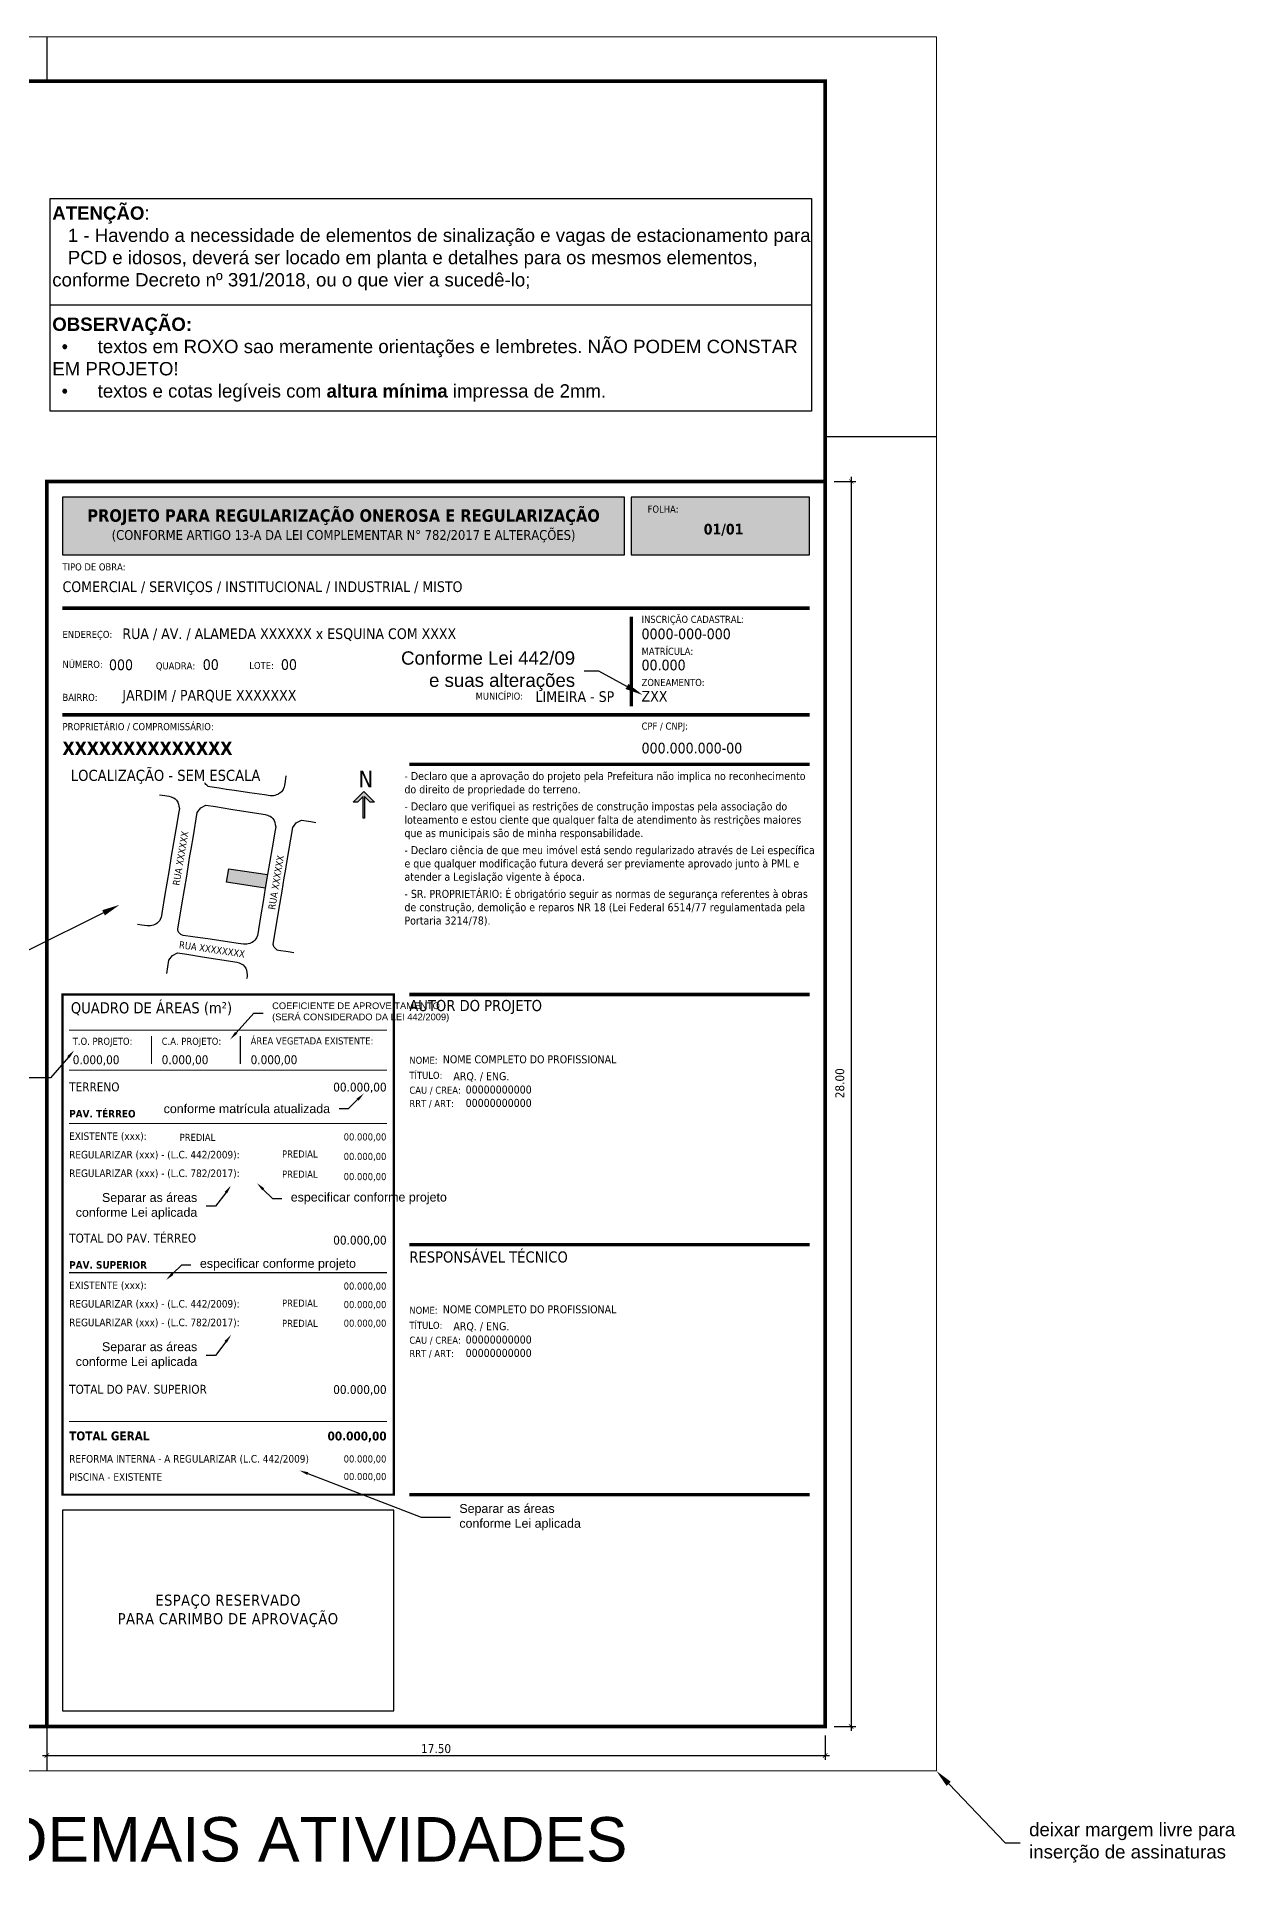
# Model space of a CAD drawing. Extents: x 1213.3 to 1311.5, y 1123.3 to 1169.2.
# Drawn here: x 1284.54 to 1311.49, y 1125.05 to 1166.4 of the extents above; entities that cross this region are included whole.
import ezdxf
from ezdxf import colors
from ezdxf.entities.mleader import LeaderData, LeaderLine
from ezdxf.enums import TextEntityAlignment as Align
from ezdxf.math import Vec2, Vec3

# ---------------------------------------------------------------- set-up
doc = ezdxf.new("R2010")
doc.units = 0
doc.layers.add('NÃO MEXER', color=7, linetype='Continuous')
doc.layers.add('Observações - NÃO PLOTAR', color=200, linetype='Continuous', plot=False)
doc.styles.add('_arial decreto', font='arial.ttf')
doc.styles.add('_romans decreto', font='romans.shx', dxfattribs={"height": 1.6})
doc.styles.add('_tahoma decreto', font='tahoma.ttf')
doc.styles.add('tahoma', font='tahoma.ttf')
doc.dimstyles.new('100 COM LINHAS DECRETO', dxfattribs={"dimtxt": 0.2, "dimasz": 0.1, "dimexe": 0.1, "dimexo": 0.2, "dimgap": 0.05, "dimtad": 1, "dimzin": 4, "dimdsep": 46, "dimtxsty": '_tahoma decreto', "dimblk": 'ARCHTICK', "dimcen": 2, "dimdle": 0.1, "dimazin": 0, "dimtfac": 1, "dimtofl": 0, "dimtmove": 2, "dimatfit": 3, "dimldrblk": 'OPEN30', "dimfxl": 1, "dimtolj": 1, "dimtzin": 0, "dimarcsym": 0})

# ---------------------------------------------------------------- blocks, each defined once
blk = doc.blocks.new('_ArchTick')
at = {"color": 0, "linetype": 'ByBlock', "const_width": 0.15}
blk.add_lwpolyline([(-0.5, -0.5), (0.5, 0.5)], dxfattribs=at)
blk = doc.blocks.new('*D80')
at = {"layer": 'Defpoints', "color": 0, "ltscale": 2}
for p in [(1284.771, 1128.398), (1302.271, 1128.398), (1302.271, 1127.745)]:
    blk.add_point(p, dxfattribs=at)
at = {"layer": 'Observações - NÃO PLOTAR', "color": 0, "lineweight": -2}
for p, q in [((1284.771, 1128.198), (1284.771, 1127.645)), ((1302.271, 1128.198), (1302.271, 1127.645)), ((1284.671, 1127.745), (1302.371, 1127.745))]:
    blk.add_line(p, q, dxfattribs=at)
at = {"layer": 'Observações - NÃO PLOTAR', "color": 0, "lineweight": -2, "ltscale": 2, "xscale": 0.1, "yscale": 0.1, "zscale": 0.1, "rotation": 180}
blk.add_blockref('_ArchTick', (1284.771, 1127.745), dxfattribs=at)
at = {"layer": 'Observações - NÃO PLOTAR', "color": 0, "lineweight": -2, "ltscale": 2, "xscale": 0.1, "yscale": 0.1, "zscale": 0.1}
blk.add_blockref('_ArchTick', (1302.271, 1127.745), dxfattribs=at)
at = {"layer": 'Observações - NÃO PLOTAR', "color": 0, "ltscale": 2, "insert": (1293.521, 1127.899), "char_height": 0.2, "attachment_point": 5, "style": '_tahoma decreto'}
blk.add_mtext('\\A1;17.50', dxfattribs=at)
blk = doc.blocks.new('_Open30')
at = {"color": 0, "linetype": 'ByBlock', "lineweight": -2}
for p, q in [((-1, 0.27), (0, 0)), ((0, 0), (-1, -0.27)), ((0, 0), (-1, 0))]:
    blk.add_line(p, q, dxfattribs=at)
blk = doc.blocks.new('*D81')
at = {"layer": 'Defpoints', "color": 0, "ltscale": 2}
for p in [(1302.271, 1156.398), (1302.271, 1128.398), (1302.857, 1128.398)]:
    blk.add_point(p, dxfattribs=at)
at = {"layer": 'Observações - NÃO PLOTAR', "color": 0, "lineweight": -2}
for p, q in [((1302.857, 1156.498), (1302.857, 1128.298)), ((1302.471, 1156.398), (1302.957, 1156.398)), ((1302.471, 1128.398), (1302.957, 1128.398))]:
    blk.add_line(p, q, dxfattribs=at)
at = {"layer": 'Observações - NÃO PLOTAR', "color": 0, "lineweight": -2, "ltscale": 2, "xscale": 0.1, "yscale": 0.1, "zscale": 0.1}
for p, rotation in [((1302.857, 1156.398), 90), ((1302.857, 1128.398), 270)]:
    blk.add_blockref('_ArchTick', p, dxfattribs=dict(at, rotation=rotation))
at = {"layer": 'Observações - NÃO PLOTAR', "color": 0, "ltscale": 2, "insert": (1302.601, 1142.864), "char_height": 0.2, "attachment_point": 5, "rotation": 90, "style": '_tahoma decreto'}
blk.add_mtext('\\A1;28.00', dxfattribs=at)
blk = doc.blocks.new('NÃO PLOTAR')
at = {"layer": 'Observações - NÃO PLOTAR', "color": 200}
for p, q in [((1284.841, 1160.367), (1301.962, 1160.367)), ((1306.321, 1125.785), (1306.657, 1125.785))]:
    blk.add_line(p, q, dxfattribs=at)
blk.add_lwpolyline([(1284.841, 1162.759), (1301.962, 1162.759), (1301.962, 1157.976), (1284.841, 1157.976)], close=True, dxfattribs=at)
blk.add_lwpolyline([(1305.048, 1127.109), (1306.321, 1125.785)], dxfattribs=at)
blk.add_solid([(1305, 1127.063), (1304.771, 1127.398), (1305.096, 1127.155)], dxfattribs=at)
at = {"layer": 'Observações - NÃO PLOTAR', "color": 200, "linetype": 'Continuous', "lineweight": 0, "insert": (1284.891, 1160.388), "char_height": 0.3, "width": 17.07034, "attachment_point": 4, "style": '_arial decreto'}
blk.add_mtext('{\\fArial|b1|i0|c0|p34;ATENÇÃO}: \\P   1 - Havendo a necessidade de elementos de sinalização e vagas de estacionamento para \\P   PCD e idosos, deverá ser locado em planta e detalhes para os mesmos elementos, conforme Decreto nº 391/2018, ou o que vier a sucedê-lo;\\P\\P{\\fArial|b1|i0|c0|p34;OBSERVAÇÃO:} \\P{\\fSymbol|b0|i0|c2|p18;\\W1.89595; \\W1;·      }textos em ROXO sao meramente orientações e lembretes. NÃO PODEM CONSTAR {\\fSymbol|b0|i0|c2|p18;\\W1.89595; }EM PROJETO!\\P{\\fSymbol|b0|i0|c2|p18;\\W1.89595; \\W1;·      }textos e cotas legíveis com {\\fArial|b1|i0|c0|p34;altura mínima} impressa de 2mm.', dxfattribs=at)
at = {"layer": 'Observações - NÃO PLOTAR', "color": 200, "insert": (1306.857, 1126.231), "char_height": 0.3, "attachment_point": 1, "style": '_arial decreto'}
blk.add_mtext('\\pxql;deixar margem livre para\\Pinserção de assinaturas', dxfattribs=at)
at = {"layer": 'Observações - NÃO PLOTAR', "color": 200}
dim = blk.add_linear_dim(base=(1302.857, 1128.398), p1=(1302.271, 1156.398), p2=(1302.271, 1128.398), angle=90, dimstyle='100 COM LINHAS DECRETO', dxfattribs=at)
dim.commit()
dim.dimension.update_dxf_attribs({"geometry": '*D81', "text_midpoint": (1302.601, 1142.864), "dimtype": 160})
dim = blk.add_linear_dim(base=(1302.271, 1127.745), p1=(1284.771, 1128.398), p2=(1302.271, 1128.398), dimstyle='100 COM LINHAS DECRETO', dxfattribs=at)
dim.commit()
dim.dimension.update_dxf_attribs({"geometry": '*D80', "text_midpoint": (1293.521, 1127.899)})
ml = blk.add_multileader_mtext('Standard', dxfattribs=at)
ml.set_content('Conforme Lei 442/09\\Pe suas alterações', color=200, style='_arial decreto')
ml.set_leader_properties(linetype='ByLayer', lineweight=-1)
ml.build(insert=Vec2(0, 0))
ml.multileader.update_dxf_attribs({"text_left_attachment_type": 2, "text_right_attachment_type": 2, "text_top_attachment_type": 0, "text_bottom_attachment_type": 0, "dogleg_length": 0.1, "arrow_head_size": 0.4})
ctx = ml.context
ctx.base_point, ctx.char_height, ctx.arrow_head_size, ctx.landing_gap_size, ctx.plane_origin = Vec3(1292.573, 1152.134), 0.3, 0.4, 0.2, Vec3(1286.024, 1147.492)
ctx.left_attachment, ctx.right_attachment, ctx.text_align_type = 2, 2, 2
notes = []
notes.append((ctx, [(0, (1, 1, 0), (1297.184, 1152.134), (-1, 0), 0.336, [(0, [(1298.165, 1151.596)], 256, [])])]))
ctx.mtext.insert, ctx.mtext.alignment, ctx.mtext.flow_direction = Vec3(1296.648, 1152.577), 3, 5
ml = blk.add_multileader_mtext('Standard', dxfattribs=at)
ml.set_content('Neste campo indicar, {\\fArial|b1|i0|c0|p34;no mínimo}, 03 ruas ao redor da quadra, identificar o lote, posicionar com o norte para cima', color=200, style='_arial decreto')
ml.set_leader_properties(linetype='ByLayer', lineweight=-1)
ml.build(insert=Vec2(0, 0))
ml.multileader.update_dxf_attribs({"text_left_attachment_type": 2, "text_right_attachment_type": 2, "text_top_attachment_type": 0, "text_bottom_attachment_type": 0, "dogleg_length": 0.1, "arrow_head_size": 0.4})
ctx = ml.context
ctx.base_point, ctx.char_height, ctx.arrow_head_size, ctx.landing_gap_size, ctx.plane_origin = Vec3(1276.491, 1145.86), 0.3, 0.4, 0.2, Vec3(1306.366, 1138.009)
ctx.left_attachment, ctx.right_attachment = 2, 2
notes.append((ctx, [(1, (1, 1, 0), (1284.358, 1145.86), (-1, 0), 0.407, [(0, [(1286.403, 1146.875)], 256, [])])]))
ctx.mtext.insert, ctx.mtext.width, ctx.mtext.flow_direction = Vec3(1276.691, 1146.556), 7.24617, 5
ml = blk.add_multileader_mtext('Standard', dxfattribs=at)
ml.set_content('COEFICIENTE DE APROVEITAMENTO\\P(SERÁ CONSIDERADO DA LEI 442/2009)', color=200, style='_arial decreto')
ml.set_leader_properties(linetype='ByLayer', lineweight=-1)
ml.build(insert=Vec2(0, 0))
ml.multileader.update_dxf_attribs({"text_left_attachment_type": 2, "text_right_attachment_type": 2, "text_top_attachment_type": 0, "text_bottom_attachment_type": 0, "dogleg_length": 0.1, "arrow_head_size": 0.2})
ctx = ml.context
ctx.base_point, ctx.char_height, ctx.arrow_head_size, ctx.landing_gap_size, ctx.plane_origin = Vec3(1289.635, 1144.439), 0.15, 0.2, 0.2, Vec3(1292.26, 1139.838)
ctx.left_attachment, ctx.right_attachment = 2, 2
notes.append((ctx, [(0, (1, 1, 0), (1289.425, 1144.439), (1, 0), 0.209, [(0, [(1288.892, 1143.849)], 256, [])])]))
ctx.mtext.insert, ctx.mtext.width, ctx.mtext.flow_direction = Vec3(1289.835, 1144.681), 4.1409, 5
ml = blk.add_multileader_mtext('Standard', dxfattribs=at)
ml.set_content('TAXA DE OCUPAÇÃO\\P(SERÁ CONSIDERADA DA LEI 442/2009)', color=200, style='_arial decreto')
ml.set_leader_properties(linetype='ByLayer', lineweight=-1)
ml.build(insert=Vec2(0, 0))
ml.multileader.update_dxf_attribs({"text_left_attachment_type": 2, "text_right_attachment_type": 2, "text_top_attachment_type": 0, "text_bottom_attachment_type": 0, "dogleg_length": 0.1, "arrow_head_size": 0.2})
ctx = ml.context
ctx.base_point, ctx.char_height, ctx.arrow_head_size, ctx.landing_gap_size, ctx.plane_origin = Vec3(1279.643, 1142.984), 0.15, 0.2, 0.2, Vec3(1288.703, 1139.382)
ctx.left_attachment, ctx.right_attachment, ctx.text_align_type = 2, 2, 2
notes.append((ctx, [(0, (1, 1, 0), (1284.852, 1142.984), (-1, 0), 0.87, [(0, [(1285.384, 1143.604)], 256, [])])]))
ctx.mtext.insert, ctx.mtext.width, ctx.mtext.alignment, ctx.mtext.flow_direction = Vec3(1283.782, 1143.242), 4.16248, 3, 5
ml = blk.add_multileader_mtext('Standard', dxfattribs=at)
ml.set_content('conforme matrícula atualizada ', color=200, style='_arial decreto')
ml.set_leader_properties(linetype='ByLayer', lineweight=-1)
ml.build(insert=Vec2(0, 0))
ml.multileader.update_dxf_attribs({"text_left_attachment_type": 2, "text_right_attachment_type": 2, "text_top_attachment_type": 0, "text_bottom_attachment_type": 0, "dogleg_length": 0.1, "arrow_head_size": 0.2})
ctx = ml.context
ctx.base_point, ctx.char_height, ctx.arrow_head_size, ctx.landing_gap_size, ctx.plane_origin = Vec3(1287.218, 1142.289), 0.2, 0.2, 0.2, Vec3(1288.713, 1137.534)
ctx.left_attachment, ctx.right_attachment, ctx.text_align_type = 2, 2, 2
notes.append((ctx, [(0, (1, 1, 0), (1291.548, 1142.289), (-1, 0), 0.209, [(0, [(1291.899, 1142.635)], 256, [])])]))
ctx.mtext.insert, ctx.mtext.width, ctx.mtext.alignment, ctx.mtext.flow_direction = Vec3(1291.138, 1142.392), 4.35847, 3, 5
ml = blk.add_multileader_mtext('Standard', dxfattribs=at)
ml.set_content('Separar as áreas conforme Lei aplicada', color=200, style='_arial decreto')
ml.set_leader_properties(linetype='ByLayer', lineweight=-1)
ml.build(insert=Vec2(0, 0))
ml.multileader.update_dxf_attribs({"text_left_attachment_type": 2, "text_right_attachment_type": 2, "text_top_attachment_type": 0, "text_bottom_attachment_type": 0, "dogleg_length": 0.1, "arrow_head_size": 0.2})
ctx = ml.context
ctx.base_point, ctx.char_height, ctx.arrow_head_size, ctx.landing_gap_size, ctx.plane_origin = Vec3(1285.241, 1140.096), 0.2, 0.2, 0.2, Vec3(1285.726, 1135.341)
ctx.left_attachment, ctx.right_attachment, ctx.text_align_type = 2, 2, 2
notes.append((ctx, [(0, (1, 1, 0), (1288.561, 1140.096), (-1, 0), 0.209, [(0, [(1288.913, 1140.562)], 256, [])])]))
ctx.mtext.insert, ctx.mtext.width, ctx.mtext.alignment, ctx.mtext.flow_direction = Vec3(1288.152, 1140.394), 3.31032, 3, 5
ml = blk.add_multileader_mtext('Standard', dxfattribs=at)
ml.set_content('especificar conforme projeto', color=200, style='_arial decreto')
ml.set_leader_properties(linetype='ByLayer', lineweight=-1)
ml.build(insert=Vec2(0, 0))
ml.multileader.update_dxf_attribs({"text_left_attachment_type": 2, "text_right_attachment_type": 2, "text_top_attachment_type": 0, "text_bottom_attachment_type": 0, "dogleg_length": 0.1, "arrow_head_size": 0.2})
ctx = ml.context
ctx.base_point, ctx.char_height, ctx.arrow_head_size, ctx.landing_gap_size, ctx.plane_origin = Vec3(1290.054, 1140.272), 0.2, 0.2, 0.2, Vec3(1292.68, 1135.517)
ctx.left_attachment, ctx.right_attachment = 2, 2
notes.append((ctx, [(0, (1, 1, 0), (1289.845, 1140.272), (1, 0), 0.209, [(0, [(1289.493, 1140.618)], 256, [])])]))
ctx.mtext.insert, ctx.mtext.width, ctx.mtext.flow_direction = Vec3(1290.254, 1140.403), 4.35847, 5
ml = blk.add_multileader_mtext('Standard', dxfattribs=at)
ml.set_content('especificar conforme projeto', color=200, style='_arial decreto')
ml.set_leader_properties(linetype='ByLayer', lineweight=-1)
ml.build(insert=Vec2(0, 0))
ml.multileader.update_dxf_attribs({"text_left_attachment_type": 2, "text_right_attachment_type": 2, "text_top_attachment_type": 0, "text_bottom_attachment_type": 0, "dogleg_length": 0.1, "arrow_head_size": 0.2})
ctx = ml.context
ctx.base_point, ctx.char_height, ctx.arrow_head_size, ctx.landing_gap_size, ctx.plane_origin = Vec3(1288.011, 1138.782), 0.2, 0.2, 0.2, Vec3(1290.637, 1143.537)
ctx.left_attachment, ctx.right_attachment = 2, 2
notes.append((ctx, [(0, (1, 1, 0), (1287.801, 1138.782), (1, 0), 0.209, [(0, [(1287.45, 1138.436)], 256, [])])]))
ctx.mtext.insert, ctx.mtext.width, ctx.mtext.flow_direction = Vec3(1288.211, 1138.913), 4.35847, 5
ml = blk.add_multileader_mtext('Standard', dxfattribs=at)
ml.set_content('Separar as áreas conforme Lei aplicada', color=200, style='_arial decreto')
ml.set_leader_properties(linetype='ByLayer', lineweight=-1)
ml.build(insert=Vec2(0, 0))
ml.multileader.update_dxf_attribs({"text_left_attachment_type": 2, "text_right_attachment_type": 2, "text_top_attachment_type": 0, "text_bottom_attachment_type": 0, "dogleg_length": 0.1, "arrow_head_size": 0.2})
ctx = ml.context
ctx.base_point, ctx.char_height, ctx.arrow_head_size, ctx.landing_gap_size, ctx.plane_origin = Vec3(1285.241, 1136.742), 0.2, 0.2, 0.2, Vec3(1285.726, 1131.986)
ctx.left_attachment, ctx.right_attachment, ctx.text_align_type = 2, 2, 2
notes.append((ctx, [(0, (1, 1, 0), (1288.561, 1136.742), (-1, 0), 0.209, [(0, [(1288.913, 1137.207)], 256, [])])]))
ctx.mtext.insert, ctx.mtext.width, ctx.mtext.alignment, ctx.mtext.flow_direction = Vec3(1288.152, 1137.039), 3.31032, 3, 5
ml = blk.add_multileader_mtext('Standard', dxfattribs=at)
ml.set_content('Separar as áreas conforme Lei aplicada', color=200, style='_arial decreto')
ml.set_leader_properties(linetype='ByLayer', lineweight=-1)
ml.build(insert=Vec2(0, 0))
ml.multileader.update_dxf_attribs({"text_left_attachment_type": 2, "text_right_attachment_type": 2, "text_top_attachment_type": 0, "text_bottom_attachment_type": 0, "dogleg_length": 0.1, "arrow_head_size": 0.2})
ctx = ml.context
ctx.base_point, ctx.char_height, ctx.arrow_head_size, ctx.landing_gap_size, ctx.plane_origin = Vec3(1293.845, 1133.104), 0.2, 0.2, 0.2, Vec3(1295.809, 1128.348)
ctx.left_attachment, ctx.right_attachment = 2, 2
notes.append((ctx, [(0, (1, 1, 0), (1293.185, 1133.104), (1, 0), 0.66, [(0, [(1290.45, 1134.157)], 256, [])])]))
ctx.mtext.insert, ctx.mtext.width, ctx.mtext.flow_direction = Vec3(1294.045, 1133.401), 3.31032, 5
for ctx, leaders in notes:
    for number, flags, end, landing, length, lines in leaders:
        leader = LeaderData()
        leader.index, (leader.has_last_leader_line, leader.has_dogleg_vector, leader.attachment_direction) = number, flags
        leader.last_leader_point, leader.dogleg_vector, leader.dogleg_length = Vec3(end), Vec3(landing), length
        for number, points, colour, breaks in lines:
            line = LeaderLine()
            line.index, line.vertices, line.color, line.breaks = number, Vec3.list(points), colors.encode_raw_color(colour), breaks
            leader.lines.append(line)
        ctx.leaders.append(leader)

msp = doc.modelspace()

# ---------------------------------------------------------------- hatches: boundary and pattern name
h = msp.add_hatch(color=1)
h.dxf.hatch_style = 1
h.paths.add_polyline_path([(1289.682, 1147.2543), (1289.7325, 1147.5591), (1288.8598, 1147.688), (1288.8105, 1147.3859)])
at = {"layer": 'NÃO MEXER'}
h = msp.add_hatch(color=30, dxfattribs=at)
h.dxf.hatch_style = 2
h.paths.add_polyline_path([(1285.121, 1154.7487), (1285.121, 1156.0477), (1297.7615, 1156.0477), (1297.7615, 1154.7487)])
h = msp.add_hatch(color=30, dxfattribs=at)
h.dxf.hatch_style = 2
h.paths.add_polyline_path([(1297.9115, 1154.7487), (1297.9115, 1156.0477), (1301.921, 1156.0477), (1301.921, 1154.7487)])
h = msp.add_hatch(color=7, dxfattribs=at)
h.dxf.hatch_style = 2
h.paths.add_polyline_path([(1291.6561, 1149.1836), (1291.7516, 1149.1836), (1291.881, 1149.313), (1291.881, 1148.8237), (1291.911, 1148.8237), (1291.911, 1149.313), (1292.0404, 1149.1836), (1292.1359, 1149.1836), (1291.896, 1149.4235)])

# ---------------------------------------------------------------- linework, layer by layer
at = {"color": 7}
for p, q in [((1284.771, 1166.3977), (1284.771, 1165.3977)), ((1304.771, 1157.3977), (1302.271, 1157.3977)), ((1284.771, 1128.3977), (1284.771, 1127.3977))]:
    msp.add_line(p, q, dxfattribs=at)
at = {"color": 7, "lineweight": 9}
msp.add_lwpolyline([(1215.771, 1127.3977), (1215.771, 1166.3977), (1304.771, 1166.3977), (1304.771, 1127.3977), (1215.771, 1127.3977)], close=True, dxfattribs=at)
at = {"color": 7, "lineweight": 9, "const_width": 0.08}
msp.add_lwpolyline([(1216.771, 1128.3977), (1302.271, 1128.3977), (1302.271, 1165.3977), (1216.771, 1165.3977), (1216.771, 1128.3977)], close=True, dxfattribs=at)
for points in [[(1290.1459, 1149.7793), (1290.1254, 1149.6565), (1290.1116, 1149.5631), (1290.1045, 1149.5277), (1290.0823, 1149.47), (1290.0694, 1149.4475), (1290.0447, 1149.421), (1290.0099, 1149.3881), (1289.9809, 1149.3699), (1289.9599, 1149.3575), (1289.9307, 1149.3477), (1289.8928, 1149.3357), (1289.8656, 1149.3298), (1289.8324, 1149.328), (1289.7886, 1149.3283), (1289.6669, 1149.3461), (1289.3288, 1149.3945), (1288.9867, 1149.4488), (1288.8123, 1149.4716), (1288.6474, 1149.4965), (1288.4311, 1149.527), (1288.3975, 1149.5387), (1288.3827, 1149.5511), (1288.367, 1149.5643), (1288.3442, 1149.5847), (1288.3303, 1149.6016), (1288.3214, 1149.6192)], [(1287.3013, 1149.3533), (1287.4232, 1149.3335), (1287.5116, 1149.32), (1287.5656, 1149.307), (1287.5961, 1149.2928), (1287.6232, 1149.2802), (1287.6534, 1149.2593), (1287.6824, 1149.23), (1287.7144, 1149.1841), (1287.732, 1149.1428), (1287.74, 1149.0931), (1287.7499, 1149.0401), (1287.7449, 1149.0084), (1287.7372, 1148.9652), (1287.6697, 1148.5714), (1287.617, 1148.2734), (1287.5668, 1147.9714), (1287.5163, 1147.6666), (1287.4679, 1147.3643), (1287.4183, 1147.0653), (1287.3625, 1146.7301), (1287.3486, 1146.6367), (1287.3415, 1146.6012), (1287.3193, 1146.5436), (1287.3064, 1146.5211), (1287.2817, 1146.4946), (1287.2469, 1146.4616), (1287.218, 1146.4434), (1287.197, 1146.4311), (1287.1677, 1146.4213), (1287.1298, 1146.4092), (1287.1027, 1146.4034), (1287.0694, 1146.4015), (1287.0257, 1146.4018), (1286.9039, 1146.4197), (1286.808, 1146.4334)], [(1290.3244, 1145.7984), (1290.1957, 1145.8179), (1289.9793, 1145.8484), (1289.9458, 1145.8601), (1289.931, 1145.8724), (1289.9152, 1145.8857), (1289.8924, 1145.906), (1289.8786, 1145.923), (1289.8696, 1145.9405), (1289.8629, 1145.9599), (1289.8607, 1145.9852), (1289.9584, 1146.5781), (1290.0099, 1146.8826), (1290.0613, 1147.18), (1290.1088, 1147.4851), (1290.1334, 1147.6355), (1290.1584, 1147.7856), (1290.2111, 1148.087), (1290.2983, 1148.6158), (1290.3781, 1148.7187), (1290.4925, 1148.7791), (1290.7036, 1148.7474), (1290.8207, 1148.7283)], [(1287.4646, 1145.3303), (1287.5144, 1145.6325), (1287.5942, 1145.7355), (1287.7086, 1145.7959), (1287.9197, 1145.7641), (1288.2679, 1145.7074), (1288.6063, 1145.6538), (1288.9505, 1145.598), (1289.039, 1145.5845), (1289.0929, 1145.5715), (1289.1234, 1145.5573), (1289.1505, 1145.5447), (1289.1807, 1145.5238), (1289.2097, 1145.4945), (1289.2417, 1145.4486), (1289.2593, 1145.4073), (1289.2673, 1145.3576), (1289.2772, 1145.3046), (1289.2723, 1145.2729), (1289.2646, 1145.2298), (1289.2616, 1145.2123)]]:
    msp.add_lwpolyline(points)
for points in [[(1289.2684, 1145.9911), (1289.2351, 1145.9893), (1289.1914, 1145.9896), (1289.0697, 1146.0075), (1288.7316, 1146.0559), (1288.3895, 1146.1101), (1288.2151, 1146.1329), (1288.0502, 1146.1579), (1287.8339, 1146.1884), (1287.8003, 1146.2001), (1287.7855, 1146.2124), (1287.7698, 1146.2257), (1287.747, 1146.246), (1287.7331, 1146.2629), (1287.7242, 1146.2805), (1287.7174, 1146.2999), (1287.7152, 1146.3252), (1287.8129, 1146.9181), (1287.8644, 1147.2226), (1287.9159, 1147.52), (1287.9633, 1147.8251), (1287.988, 1147.9755), (1288.0129, 1148.1256), (1288.0656, 1148.427), (1288.1528, 1148.9558), (1288.2327, 1149.0587), (1288.347, 1149.1191), (1288.5581, 1149.0874), (1288.9063, 1149.0307), (1289.2447, 1148.977), (1289.5889, 1148.9213), (1289.6774, 1148.9077), (1289.7313, 1148.8948), (1289.7618, 1148.8806), (1289.7889, 1148.868), (1289.8191, 1148.847), (1289.8481, 1148.8177), (1289.8802, 1148.7718), (1289.8977, 1148.7305), (1289.9057, 1148.6809), (1289.9156, 1148.6279), (1289.9107, 1148.5961), (1289.903, 1148.553), (1289.8355, 1148.1592), (1289.7828, 1147.8611), (1289.7325, 1147.5591), (1289.682, 1147.2543), (1289.6336, 1146.952), (1289.584, 1146.6531), (1289.5282, 1146.3178), (1289.5144, 1146.2244), (1289.5073, 1146.189), (1289.4851, 1146.1314), (1289.4721, 1146.1089), (1289.4475, 1146.0824), (1289.4127, 1146.0494), (1289.3837, 1146.0312), (1289.3627, 1146.0189), (1289.3335, 1146.009), (1289.2956, 1145.997), (1289.2684, 1145.9911)], [(1289.7325, 1147.5591), (1289.682, 1147.2543), (1288.8105, 1147.3859), (1288.8598, 1147.688), (1289.7325, 1147.5591)]]:
    msp.add_lwpolyline(points, close=True)
at = {"color": 9, "true_color": 0xc7c7c7, "const_width": 0.08}
for points in [[(1292.921, 1144.8573), (1301.921, 1144.8573)], [(1292.921, 1139.2348), (1301.921, 1139.2348)], [(1292.921, 1133.6123), (1301.921, 1133.6123)]]:
    msp.add_lwpolyline(points, dxfattribs=at)
at = {"color": 7, "lineweight": 9}
for points, const_width in [([(1286.7995, 1142.6797), (1290.764, 1142.6797)], 0.000001), ([(1285.271, 1141.9587), (1292.421, 1141.9587)], 0.025), ([(1287.428, 1141.5794), (1287.5798, 1141.5794)], 0.000001), ([(1289.3085, 1141.1653), (1289.9803, 1141.1653)], 0.000001), ([(1289.3085, 1140.712), (1289.9803, 1140.712)], 0.000001), ([(1288.5743, 1139.2393), (1290.764, 1139.2393)], 0.000001), ([(1285.271, 1138.6042), (1292.421, 1138.6042)], 0.025), ([(1287.428, 1138.2249), (1287.5798, 1138.2249)], 0.000001), ([(1289.3085, 1137.8107), (1289.9803, 1137.8107)], 0.000001), ([(1289.3085, 1137.3575), (1289.9803, 1137.3575)], 0.000001), ([(1288.8801, 1135.8753), (1290.764, 1135.8753)], 0.000001), ([(1285.271, 1135.2556), (1292.421, 1135.2556)], 0.025), ([(1287.303, 1134.8296), (1290.764, 1134.8296)], 0.000001), ([(1290.9805, 1134.3374), (1291.4007, 1134.3374)], 0.000001), ([(1287.7547, 1133.9423), (1291.3456, 1133.9423)], 0.000001)]:
    msp.add_lwpolyline(points, dxfattribs=dict(at, const_width=const_width))
at = {"layer": 'NÃO MEXER', "color": 9, "true_color": 0xc7c7c7}
for p, q in [((1292.571, 1133.2598), (1285.121, 1133.2598)), ((1285.121, 1133.2598), (1285.121, 1128.7502)), ((1292.571, 1128.7502), (1292.571, 1133.2598)), ((1285.121, 1128.7502), (1292.571, 1128.7502))]:
    msp.add_line(p, q, dxfattribs=at)
at = {"layer": 'NÃO MEXER', "color": 7, "lineweight": 9}
for points, const_width in [([(1302.271, 1156.3977), (1284.771, 1156.3977), (1284.771, 1128.3977)], 0.08), ([(1285.271, 1144.0583), (1292.421, 1144.0583)], 0.025), ([(1287.121, 1143.9234), (1287.121, 1143.2941)], 0.025), ([(1289.121, 1143.9234), (1289.121, 1143.2941)], 0.025), ([(1285.271, 1143.1592), (1292.421, 1143.1592)], 0.025)]:
    msp.add_lwpolyline(points, dxfattribs=dict(at, const_width=const_width))
at = {"layer": 'NÃO MEXER', "color": 9, "true_color": 0xc7c7c7}
for points in [[(1285.121, 1154.7487), (1297.7615, 1154.7487), (1297.7615, 1156.0477), (1285.121, 1156.0477)], [(1297.9115, 1154.7487), (1301.921, 1154.7487), (1301.921, 1156.0477), (1297.9115, 1156.0477)]]:
    msp.add_lwpolyline(points, close=True, dxfattribs=at)
at = {"layer": 'NÃO MEXER', "color": 9, "true_color": 0xc7c7c7, "const_width": 0.08}
for points in [[(1285.121, 1153.5487), (1301.921, 1153.5487)], [(1297.9115, 1151.3435), (1297.9115, 1153.3538)], [(1285.121, 1151.1487), (1301.921, 1151.1487)], [(1292.921, 1150.0348), (1301.921, 1150.0348)]]:
    msp.add_lwpolyline(points, dxfattribs=at)
at = {"layer": 'NÃO MEXER', "color": 7, "lineweight": 9}
for points, const_width in [([(1292.571, 1145.2123), (1285.121, 1145.2123), (1285.121, 1150.0348), (1292.571, 1150.0348)], 0.000001), ([(1292.571, 1133.6123), (1285.121, 1133.6123), (1285.121, 1144.8573), (1292.571, 1144.8573)], 0.05)]:
    msp.add_lwpolyline(points, close=True, dxfattribs=dict(at, const_width=const_width))
at = {"layer": 'NÃO MEXER', "color": 7}
msp.add_lwpolyline([(1291.896, 1149.4235), (1292.1359, 1149.1836), (1292.0404, 1149.1836), (1291.911, 1149.313), (1291.911, 1148.8237), (1291.881, 1148.8237), (1291.881, 1149.313), (1291.7516, 1149.1836), (1291.6561, 1149.1836), (1291.896, 1149.4235)], close=True, dxfattribs=at)

# ---------------------------------------------------------------- block references
at = {"layer": 'Observações - NÃO PLOTAR', "ltscale": 2}
msp.add_blockref('NÃO PLOTAR', (0, 0), dxfattribs=at)

# ---------------------------------------------------------------- texts
at = {"ltscale": 2, "style": '_arial decreto'}
msp.add_text('MODELO DE PROJETO SIMPLIFICADO DE REGULARIZAÇÃO ONEROSA E REGULARIZAÇÃO - DEMAIS ATIVIDADES', height=1, dxfattribs=at).set_placement((1259.521, 1125.3611), align=Align.CENTER)
at = {"color": 7, "lineweight": 9}
for s, insert, char_height, width, attachment_point, style in [('COMERCIAL / SERVIÇOS / INSTITUCIONAL / INDUSTRIAL / MISTO', (1285.121, 1153.9991), 0.24, 16.759599, 4, '_tahoma decreto'), ('\\pxql;RUA / AV. / ALAMEDA XXXXXX x ESQUINA COM XXXX', (1286.4669, 1152.9526), 0.24, 16.759599, 4, '_tahoma decreto'), ('\\pxql;0000-000-000 ', (1298.1417, 1152.9673), 0.24, 16.759599, 4, '_tahoma decreto'), ('\\pxql;000', (1286.1662, 1152.2721), 0.24, 16.759599, 4, '_tahoma decreto'), ('\\pxql;00', (1288.2745, 1152.2758), 0.24, 16.759599, 4, '_tahoma decreto'), ('\\pxql;00', (1290.0329, 1152.2773), 0.24, 16.759599, 4, '_tahoma decreto'), ('\\pxql;00.000 ', (1298.1417, 1152.2673), 0.24, 16.759599, 4, '_tahoma decreto'), ('\\pxql;JARDIM / PARQUE XXXXXXX', (1286.4669, 1151.5569), 0.24, 16.759599, 4, '_tahoma decreto'), ('\\pxql;ZXX', (1298.1417, 1151.5673), 0.24, 16.759599, 4, '_tahoma decreto'), ('{\\fTahoma|b1|i0|c0|p34;XXXXXXXXXXXXXX}', (1285.121, 1150.3991), 0.3, 16.759599, 4, '_tahoma decreto'), ('000.000.000-00', (1298.1426, 1150.3991), 0.24, 16.759599, 4, '_tahoma decreto'), ('\\pxql;0.000,00', (1285.3512, 1143.3769), 0.2, 2.504119, 4, 'tahoma'), ('\\pxql;0.000,00', (1287.3512, 1143.3769), 0.2, 2.504119, 4, 'tahoma'), ('\\pxql;0.000,00', (1289.3512, 1143.3769), 0.2, 2.504119, 4, 'tahoma'), ('\\pxql;NOME COMPLETO DO PROFISSIONAL', (1293.6734, 1143.4918), 0.18, 6.01088, 1, '_tahoma decreto'), ('\\pxql;ARQ. / ENG.', (1293.9101, 1143.1118), 0.18, 6.01088, 1, '_tahoma decreto'), ('\\pxql;00000000000', (1294.1858, 1142.8118), 0.18, 6.204217, 1, '_tahoma decreto'), ('\\pxql;00000000000', (1294.1858, 1142.5118), 0.18, 6.204217, 1, '_tahoma decreto'), ('\\pxql;NOME COMPLETO DO PROFISSIONAL', (1293.6734, 1137.8693), 0.18, 6.01088, 1, '_tahoma decreto'), ('\\pxql;ARQ. / ENG.', (1293.9101, 1137.4893), 0.18, 6.01088, 1, '_tahoma decreto'), ('\\pxql;00000000000', (1294.1858, 1137.1893), 0.18, 6.204217, 1, '_tahoma decreto'), ('\\pxql;00000000000', (1294.1858, 1136.8893), 0.18, 6.204217, 1, '_tahoma decreto')]:
    msp.add_mtext(s, dxfattribs=dict(at, insert=insert, char_height=char_height, width=width, attachment_point=attachment_point, style=style))
at = {"color": 7, "lineweight": 9, "char_height": 0.16, "width": 7, "attachment_point": 4, "line_spacing_factor": 2, "style": 'tahoma'}
for s, insert, rotation in [('RUA XXXXXX', (1287.6751, 1147.3125), 80.49775), ('RUA XXXXXX', (1289.8232, 1146.7703), 80.49775), ('RUA XXXXXXXX', (1287.7444, 1145.9826), 351.67187)]:
    msp.add_mtext(s, dxfattribs=dict(at, insert=insert, rotation=rotation))
at = {"color": 7, "lineweight": 9, "attachment_point": 4, "line_spacing_factor": 2}
for s, insert, char_height, width, style in [('AUTOR DO PROJETO', (1292.921, 1144.5776), 0.25, 4.853066, 'tahoma'), ('NOME:', (1292.921, 1143.3794), 0.16, 1.837935, 'tahoma'), ('TERRENO', (1285.271, 1142.7797), 0.2, 1.160169, 'tahoma'), ('\\pxqr;00.000,00', (1290.9445, 1142.7615), 0.2, 1.464907, '_tahoma decreto'), ('TÍTULO:', (1292.921, 1143.0399), 0.16, 1.837935, 'tahoma'), ('CAU / CREA:', (1292.921, 1142.698), 0.16, 1.837935, 'tahoma'), ('RRT / ART:', (1292.921, 1142.398), 0.16, 1.837935, 'tahoma'), ('{\\fTahoma|b1|i0|c0|p34;PAV. TÉRREO}', (1285.271, 1142.1772), 0.17, 2.379188, 'tahoma'), ('EXISTENTE (xxx):', (1285.271, 1141.6595), 0.17, 9.887271, 'tahoma'), ('PREDIAL', (1287.7556, 1141.6462), 0.16, 3.765273, 'tahoma'), ('\\pxqr;00.000,00', (1290.9395, 1141.6449), 0.16, 1.464907, 'tahoma'), ('REGULARIZAR (xxx) - (L.C. 442/2009):', (1285.271, 1141.2433), 0.17, 4.764697, 'tahoma'), ('PREDIAL', (1290.0577, 1141.2729), 0.16, 3.765273, 'tahoma'), ('\\pxqr;00.000,00', (1290.9395, 1141.2049), 0.16, 1.464907, 'tahoma'), ('REGULARIZAR (xxx) - (L.C. 782/2017):', (1285.271, 1140.8243), 0.17, 4.076978, 'tahoma'), ('PREDIAL', (1290.0577, 1140.8196), 0.16, 3.765273, 'tahoma'), ('\\pxqr;00.000,00', (1290.9395, 1140.7517), 0.16, 1.464907, 'tahoma'), ('TOTAL DO PAV. TÉRREO', (1285.271, 1139.3797), 0.2, 3.672785, 'tahoma'), ('\\pxqr;00.000,00', (1290.9445, 1139.3196), 0.2, 1.464907, '_tahoma decreto'), ('RESPONSÁVEL TÉCNICO', (1292.921, 1138.9551), 0.25, 4.853066, 'tahoma'), ('{\\fTahoma|b1|i0|c0|p34;PAV. SUPERIOR}', (1285.271, 1138.7772), 0.17, 2.379188, 'tahoma'), ('EXISTENTE (xxx):', (1285.271, 1138.3049), 0.17, 9.887271, 'tahoma'), ('\\pxqr;00.000,00', (1290.9395, 1138.2904), 0.16, 1.464907, 'tahoma'), ('REGULARIZAR (xxx) - (L.C. 442/2009):', (1285.271, 1137.8888), 0.17, 4.764697, 'tahoma'), ('PREDIAL', (1290.0577, 1137.9183), 0.16, 3.765273, 'tahoma'), ('\\pxqr;00.000,00', (1290.9395, 1137.8742), 0.16, 1.464907, 'tahoma'), ('NOME:', (1292.921, 1137.7569), 0.16, 1.837935, 'tahoma'), ('REGULARIZAR (xxx) - (L.C. 782/2017):', (1285.271, 1137.4698), 0.17, 4.076978, 'tahoma'), ('PREDIAL', (1290.0577, 1137.4651), 0.16, 3.765273, 'tahoma'), ('\\pxqr;00.000,00', (1290.9395, 1137.4552), 0.16, 1.464907, 'tahoma'), ('TÍTULO:', (1292.921, 1137.4174), 0.16, 1.837935, 'tahoma'), ('CAU / CREA:', (1292.921, 1137.0755), 0.16, 1.837935, 'tahoma'), ('RRT / ART:', (1292.921, 1136.7755), 0.16, 1.837935, 'tahoma'), ('TOTAL DO PAV. SUPERIOR', (1285.271, 1135.9797), 0.2, 3.672785, 'tahoma'), ('\\pxqr;00.000,00', (1290.9445, 1135.9597), 0.2, 1.464907, '_tahoma decreto'), ('{\\fTahoma|b1|i0|c0|p34;TOTAL GERAL}', (1285.271, 1134.9304), 0.2, 3.672785, 'tahoma'), ('\\pxqr;{\\fTahoma|b1|i0|c0|p34;00.000,00}', (1290.9445, 1134.9111), 0.2, 1.464907, '_tahoma decreto'), ('REFORMA INTERNA - A REGULARIZAR (L.C. 442/2009)', (1285.271, 1134.4026), 0.17, 5.912061, 'tahoma'), ('\\pxqr;{\\fTahoma|b0|i0|c0|p34;00.000,00}', (1290.9395, 1134.4022), 0.16, 1.464907, '_romans decreto'), ('PISCINA - EXISTENTE', (1285.271, 1134.0076), 0.17, 4.118618, 'tahoma'), ('\\pxqr;{\\fTahoma|b0|i0|c0|p34;00.000,00}', (1290.9395, 1134.0072), 0.16, 1.464907, '_romans decreto')]:
    msp.add_mtext(s, dxfattribs=dict(at, insert=insert, char_height=char_height, width=width, style=style))
at = {"layer": 'NÃO MEXER', "lineweight": 9, "insert": (1291.4412, 1155.3982), "char_height": 0.3, "width": 12.640513, "attachment_point": 5, "style": '_tahoma decreto'}
msp.add_mtext('{\\fTahoma|b1|i0|c0|p34;\\H0.933333x;PROJETO PARA REGULARIZAÇÃO ONEROSA E REGULARIZAÇÃO} \\P{\\H0.733333x;(CONFORME ARTIGO 13-A DA LEI COMPLEMENTAR N%%D 782/2017 E ALTERAÇÕES)}', dxfattribs=at)
at = {"layer": 'NÃO MEXER', "color": 7, "lineweight": 9, "line_spacing_factor": 2, "style": 'tahoma'}
for s, insert, char_height, width, attachment_point in [('FOLHA:', (1298.2784, 1155.773), 0.16, 0.769825, 4), ('{\\fTahoma|b1|i0|c0|p34;01/01}', (1299.9862, 1155.3092), 0.24, 1.704412, 5), ('TIPO DE OBRA:', (1285.121, 1154.4739), 0.16, 1.633099, 4), ('INSCRIÇÃO CADASTRAL:', (1298.1426, 1153.2757), 0.16, 2.524818, 4), ('ENDEREÇO:', (1285.121, 1152.9365), 0.16, 1.210826, 4), ('MATRÍCULA:', (1298.1426, 1152.5757), 0.16, 1.310288, 4), ('NÚMERO:', (1285.121, 1152.283), 0.16, 1.000918, 4), ('QUADRA:', (1287.221, 1152.2365), 0.16, 0.988323, 4), ('LOTE:', (1289.321, 1152.2564), 0.16, 0.599937, 4), ('BAIRRO:', (1285.121, 1151.5397), 0.16, 0.892251, 4), ('MUNICÍPIO:', (1294.4111, 1151.5676), 0.16, 1.210826, 4), ('PROPRIETÁRIO / COMPROMISSÁRIO:', (1285.121, 1150.8739), 0.16, 3.816453, 4), ('CPF / CNPJ:', (1298.1426, 1150.8739), 0.16, 3.816453, 4), ('  LOCALIZAÇÃO - SEM ESCALA', (1285.121, 1149.7551), 0.25, 4.853066, 4), ('  QUADRO DE ÁREAS (m²)', (1285.121, 1144.5376), 0.25, 4.853066, 4), ('\\pxql;T.O. PROJETO:', (1285.3521, 1143.7853), 0.16, 1.529463, 4), ('\\pxql;C.A. PROJETO:', (1287.3521, 1143.7853), 0.16, 1.460785, 4), ('ÁREA VEGETADA EXISTENTE:', (1289.3521, 1143.8142), 0.16, 2.99462, 4), ('\\pxsm1,qc;{\\T1.05;ESPAÇO RESERVADO\\PPARA CARIMBO DE APROVAÇÃO}', (1285.121, 1130.9975), 0.25, 7.45, 4)]:
    msp.add_mtext(s, dxfattribs=dict(at, insert=insert, char_height=char_height, width=width, attachment_point=attachment_point))
at = {"layer": 'NÃO MEXER', "color": 7, "lineweight": 9, "insert": (1298.1426, 1151.8757), "char_height": 0.16, "attachment_point": 4, "line_spacing_factor": 2, "style": 'tahoma'}
msp.add_mtext('\\pxql;ZONEAMENTO:', dxfattribs=at)
at = {"layer": 'NÃO MEXER', "color": 7, "lineweight": 9, "style": '_tahoma decreto'}
for s, insert, char_height, width, attachment_point in [('\\pxql;LIMEIRA - SP', (1295.757, 1151.5569), 0.24, 16.759599, 4), ('{\\H0.9x;- Declaro que a aprovação do projeto pela Prefeitura não implica no reconhecimento do direito de propriedade do terreno.\\P\\H0.277778x;  \\P\\H3.6x;- Declaro que verifiquei as restrições de construção impostas pela associação do loteamento e estou ciente que qualquer falta de atendimento às restrições maiores que as municipais são de minha responsabilidade.\\P\\H0.277778x;     \\P\\H3.6x;- Declaro ciência de que meu imóvel está sendo regularizado através de Lei específica e que qualquer modificação futura deverá ser previamente aprovado junto à PML e atender a Legislação vigente à época.\\P\\H0.277778x;   \\P\\H3.6x;- SR. PROPRIETÁRIO: É obrigatório seguir as normas de segurança referentes à obras de construção, demolição e reparos NR 18 (Lei Federal 6514/77 regulamentada pela Portaria 3214/78). }', (1292.8106, 1149.8634), 0.2, 9.279115, 1)]:
    msp.add_mtext(s, dxfattribs=dict(at, insert=insert, char_height=char_height, width=width, attachment_point=attachment_point))
at = {"layer": 'NÃO MEXER', "color": 7, "insert": (1291.7772, 1149.7038), "char_height": 0.375, "width": 0.402203, "attachment_point": 4, "line_spacing_factor": 2, "style": 'tahoma'}
msp.add_mtext('N', dxfattribs=at)

doc.saveas('drawing.dxf')
